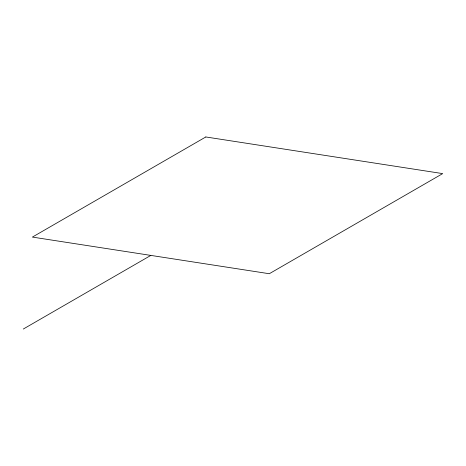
<?xml version="1.0" encoding="UTF-8"?>
<svg xmlns="http://www.w3.org/2000/svg" width="466" height="466" viewBox="0 0 466 466"><rect width="100%" height="100%" fill="white"/><g stroke="black" fill="none" stroke-linecap="round" stroke-linejoin="round"><path stroke-width="0.7" d="M23.3 329.037L150.838 255.403M205.809 136.963L32.393 237.083L269.284 273.728L442.7 173.608L205.809 136.963"/></g></svg>
